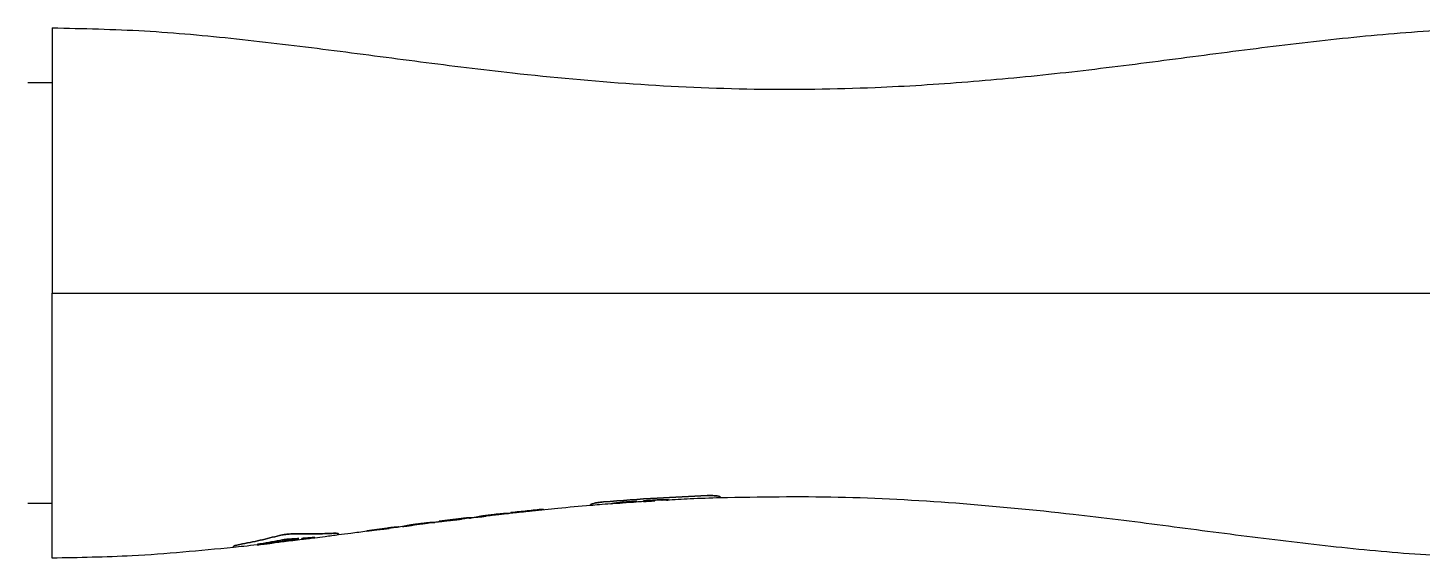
# Model space of a CAD drawing. Header units: millimetres. Extents: x 0 to 841, y 0 to 594.
# Drawn here: x 291.9 to 363.7, y 179.4 to 206.7 of the extents above; entities that cross this region are included whole.
import ezdxf

# ---------------------------------------------------------------- set-up
doc = ezdxf.new("R2010")
doc.units = ezdxf.units.MM

msp = doc.modelspace()

# ---------------------------------------------------------------- linework, layer by layer
at = {"color": 7, "linetype": 'Continuous', "lineweight": 25}
for p, q in [((293.1839, 203.8706), (291.9339, 203.8706)), ((291.9339, 182.2206), (293.1839, 182.2206)), ((317.3857, 181.7637), (317.3854, 181.7524)), ((317.902, 181.8249), (317.902, 181.8184)), ((323.987, 182.3333), (323.9868, 182.3208)), ((323.9868, 182.3208), (323.987, 182.3333)), ((311.0325, 180.9892), (311.0537, 180.9873)), ((312.8692, 181.227), (312.89, 181.225)), ((313.12, 181.2765), (313.12, 181.2689)), ((314.0942, 181.3717), (313.8797, 181.3449)), ((313.88, 181.3696), (314.1242, 181.4)), ((314.1242, 181.4), (313.88, 181.3696)), ((305.0426, 180.3209), (305.1348, 180.3378)), ((305.2703, 180.2758), (305.2434, 180.274)), ((305.309, 180.3589), (305.4027, 180.3645)), ((309.9057, 180.8425), (309.9056, 180.837)), ((302.5212, 179.9845), (302.5209, 179.9428))]:
    msp.add_line(p, q, dxfattribs=at)
at = {"color": 7, "linetype": 'Continuous', "lineweight": 25, "flags": 128}
for points in [[(309.3886, 180.7943), (309.91, 180.8628), (310.4313, 180.9314)], [(310.4313, 180.9314), (309.91, 180.8628), (309.3886, 180.7943)], [(311.0535, 180.9811), (310.7644, 180.9433), (310.5372, 180.9135)], [(311.2259, 181.0036), (311.1294, 180.991), (311.0535, 180.9811)], [(309.9051, 180.8475), (309.6469, 180.8136), (309.3888, 180.7797)], [(309.3888, 180.7757), (309.647, 180.8092), (309.9051, 180.8427)], [(309.9054, 180.8306), (309.6163, 180.7927), (309.3891, 180.7629)], [(310.3936, 180.9117), (310.1493, 180.8796), (309.9051, 180.8475)], [(309.9051, 180.8475), (310.1493, 180.8796), (310.3936, 180.9117)], [(309.9054, 180.8306), (310.2592, 180.877), (310.5372, 180.9135)]]:
    msp.add_lwpolyline(points, dxfattribs=at)
at = {"color": 7, "linetype": 'Continuous', "lineweight": 25}
for points, knots in [([(293.1839, 206.7123), (293.1839, 206.6885), (293.1839, 206.6407), (293.1839, 206.2694), (293.1839, 205.6343), (293.1839, 204.6354), (293.1839, 203.2391), (293.1839, 201.5467), (293.1839, 199.618), (293.1839, 197.4992), (293.1839, 195.2874), (293.1839, 193.7824), (293.1839, 193.0456)], [0, 0, 0, 0, 0.0841457, 0.1686643, 0.2528104, 0.3601819, 0.4675531, 0.5749394, 0.6823261, 0.789685, 0.8970436, 1, 1, 1, 1]), ([(293.1839, 206.7123), (294.7704, 206.6788), (297.9437, 206.6117), (302.6884, 206.1665), (307.4213, 205.5941), (312.1513, 204.9595), (317.3755, 204.3103), (323.1035, 203.7829), (329.3361, 203.4964), (335.085, 203.5792), (340.3369, 203.9086), (345.0951, 204.3649), (349.8419, 204.954), (354.5822, 205.5902), (359.3254, 206.1644), (364.0805, 206.6113), (367.2607, 206.6786), (368.8506, 206.7123)], [0, 0, 0, 0, 0.0626285, 0.1252753, 0.1880309, 0.2508616, 0.3136887, 0.3958663, 0.4779058, 0.5598977, 0.6227207, 0.6856247, 0.7485888, 0.8115574, 0.8744506, 0.9372346, 1, 1, 1, 1]), ([(293.1839, 179.3789), (293.1839, 179.4028), (293.1839, 179.4505), (293.1839, 179.8219), (293.1839, 180.4569), (293.1839, 181.4558), (293.1839, 182.8521), (293.1839, 184.5446), (293.1839, 186.4732), (293.1839, 188.592), (293.1839, 190.8038), (293.1839, 192.3089), (293.1839, 193.0456)], [0, 0, 0, 0, 0.0841457, 0.1686643, 0.2528104, 0.3601819, 0.4675531, 0.5749394, 0.6823261, 0.789685, 0.8970436, 1, 1, 1, 1]), ([(293.1839, 193.0456), (294.7704, 193.0456), (297.9437, 193.0456), (302.6884, 193.0456), (307.4213, 193.0456), (312.1513, 193.0456), (317.3755, 193.0456), (323.1035, 193.0456), (329.3361, 193.0456), (335.085, 193.0456), (340.3369, 193.0456), (345.0951, 193.0456), (349.8419, 193.0456), (354.5822, 193.0456), (359.3254, 193.0456), (364.0805, 193.0456), (367.2607, 193.0456), (368.8506, 193.0456)], [0, 0, 0, 0, 0.0626285, 0.1252753, 0.1880309, 0.2508616, 0.3136887, 0.3958663, 0.4779058, 0.5598977, 0.6227207, 0.6856247, 0.7485888, 0.8115574, 0.8744506, 0.9372346, 1, 1, 1, 1]), ([(321.571, 182.2761), (322.4921, 182.3462), (324.2729, 182.4819), (326.0572, 182.5611), (326.9186, 182.5994)], [0, 0, 0, 0, 0.5172277, 1, 1, 1, 1]), ([(326.9186, 182.5994), (326.0572, 182.5611), (324.2729, 182.4819), (322.4921, 182.3462), (321.571, 182.2761)], [0, 0, 0, 0, 0.4827723, 1, 1, 1, 1]), ([(324.2518, 182.3722), (324.1479, 182.3658), (323.9401, 182.3531), (323.7324, 182.3397), (323.6285, 182.333)], [0, 0, 0, 0, 0.49997995, 1, 1, 1, 1]), ([(323.6285, 182.333), (323.7324, 182.3397), (323.9401, 182.3531), (324.1479, 182.3658), (324.2518, 182.3722)], [0, 0, 0, 0, 0.5000213, 1, 1, 1, 1]), ([(324.8148, 182.3675), (324.8454, 182.3694), (324.9086, 182.3733), (324.9317, 182.379), (324.9105, 182.3855), (324.8378, 182.3906), (324.7259, 182.3924), (324.5292, 182.3881), (324.3658, 182.3787), (324.2518, 182.3722)], [0, 0, 0, 0, 0.1311953, 0.2704717, 0.4086499, 0.5344943, 0.643325, 0.7509961, 1, 1, 1, 1]), ([(324.2518, 182.3722), (324.3658, 182.3787), (324.5292, 182.3881), (324.7259, 182.3924), (324.8378, 182.3906), (324.9105, 182.3855), (324.9317, 182.379), (324.9086, 182.3733), (324.8454, 182.3694), (324.8148, 182.3675)], [0, 0, 0, 0, 0.2490047, 0.3566757, 0.4655062, 0.5913506, 0.7295286, 0.8688048, 1, 1, 1, 1]), ([(327.5879, 182.49), (327.0701, 182.4715), (326.1454, 182.4385), (325.2214, 182.3892), (324.8148, 182.3675)], [0, 0, 0, 0, 0.5599138, 1, 1, 1, 1]), ([(326.9186, 182.5994), (326.9704, 182.6009), (327.072, 182.6038), (327.2107, 182.6009), (327.3293, 182.5938), (327.4523, 182.5806), (327.5597, 182.5605), (327.5785, 182.545), (327.5874, 182.5376)], [0, 0, 0, 0, 0.1477639, 0.2898623, 0.4164173, 0.5457261, 0.7852025, 1, 1, 1, 1]), ([(327.5874, 182.5376), (327.5785, 182.545), (327.5597, 182.5605), (327.4523, 182.5806), (327.3293, 182.5938), (327.2107, 182.6009), (327.072, 182.6038), (326.9704, 182.6009), (326.9186, 182.5994)], [0, 0, 0, 0, 0.21479743, 0.45427377, 0.58356984, 0.71013738, 0.85222899, 1, 1, 1, 1]), ([(327.5874, 182.5376), (327.5875, 182.5237), (327.5877, 182.4959), (327.5878, 182.4919), (327.5879, 182.49)], [0, 0, 0, 0, 0.5000176, 1, 1, 1, 1]), ([(327.5879, 182.49), (327.5878, 182.4919), (327.5877, 182.4959), (327.5875, 182.5237), (327.5874, 182.5376)], [0, 0, 0, 0, 0.4999824, 1, 1, 1, 1]), ([(368.8506, 179.3789), (367.3061, 179.4107), (364.2166, 179.4743), (359.5966, 179.8987), (354.9881, 180.4486), (350.383, 181.0645), (345.2978, 181.7089), (339.7228, 182.2435), (333.656, 182.5854), (329.61, 182.5218), (327.5879, 182.49)], [0, 0, 0, 0, 0.111855, 0.2237344, 0.3358016, 0.4480096, 0.5602254, 0.7070193, 0.8535727, 1, 1, 1, 1]), ([(316.0552, 181.638), (316.102, 181.6432), (316.194, 181.6533), (316.3207, 181.6644), (316.4304, 181.6721), (316.5466, 181.6782), (316.6511, 181.6808), (316.6685, 181.6786), (316.6769, 181.6775)], [0, 0, 0, 0, 0.1445915, 0.2838647, 0.409511, 0.5368109, 0.7761605, 1, 1, 1, 1]), ([(316.6769, 181.6775), (316.6685, 181.6786), (316.6511, 181.6808), (316.5466, 181.6782), (316.4304, 181.6721), (316.3207, 181.6644), (316.194, 181.6533), (316.102, 181.6432), (316.0552, 181.638)], [0, 0, 0, 0, 0.22383943, 0.46318892, 0.59047485, 0.71613503, 0.85540071, 1, 1, 1, 1]), ([(316.6569, 181.6727), (316.5673, 181.6626), (316.4019, 181.6441), (316.2365, 181.6253), (316.1608, 181.6166)], [0, 0, 0, 0, 0.5421392, 1, 1, 1, 1]), ([(316.6771, 181.6749), (316.677, 181.675), (316.677, 181.6752), (316.677, 181.6767), (316.6769, 181.6775)], [0, 0, 0, 0, 0.4999524, 1, 1, 1, 1]), ([(317.3854, 181.7524), (317.2531, 181.7382), (317.017, 181.7127), (316.7809, 181.6865), (316.6771, 181.6749)], [0, 0, 0, 0, 0.5599818, 1, 1, 1, 1]), ([(316.8109, 181.7235), (317.0882, 181.7539), (317.6427, 181.8148), (318.1976, 181.8715), (318.475, 181.8999)], [0, 0, 0, 0, 0.50004215, 1, 1, 1, 1]), ([(318.475, 181.8999), (318.1976, 181.8715), (317.6427, 181.8148), (317.0882, 181.7539), (316.8109, 181.7235)], [0, 0, 0, 0, 0.4999579, 1, 1, 1, 1]), ([(316.8111, 181.7079), (316.811, 181.7102), (316.811, 181.7148), (316.811, 181.7206), (316.8109, 181.7235)], [0, 0, 0, 0, 0.4999509, 1, 1, 1, 1]), ([(316.8109, 181.7235), (316.811, 181.7206), (316.811, 181.7148), (316.811, 181.7102), (316.8111, 181.7079)], [0, 0, 0, 0, 0.5000491, 1, 1, 1, 1]), ([(318.4751, 181.8842), (318.1977, 181.8559), (317.6428, 181.7992), (317.0883, 181.7383), (316.8111, 181.7079)], [0, 0, 0, 0, 0.4999569, 1, 1, 1, 1]), ([(316.8111, 181.7079), (317.0883, 181.7383), (317.6428, 181.7992), (318.1977, 181.8559), (318.4751, 181.8842)], [0, 0, 0, 0, 0.5000431, 1, 1, 1, 1]), ([(317.3851, 181.7655), (317.4711, 181.7747), (317.6432, 181.7931), (317.8154, 181.8112), (317.9014, 181.8202)], [0, 0, 0, 0, 0.5000135, 1, 1, 1, 1]), ([(317.9014, 181.8202), (317.8154, 181.8112), (317.6432, 181.7931), (317.4711, 181.7747), (317.3851, 181.7655)], [0, 0, 0, 0, 0.4999865, 1, 1, 1, 1]), ([(317.3854, 181.7524), (317.3853, 181.753), (317.3852, 181.7541), (317.3851, 181.7617), (317.3851, 181.7655)], [0, 0, 0, 0, 0.49989869, 1, 1, 1, 1]), ([(317.3851, 181.7655), (317.3851, 181.7617), (317.3852, 181.7541), (317.3853, 181.753), (317.3854, 181.7524)], [0, 0, 0, 0, 0.5001013, 1, 1, 1, 1]), ([(317.9017, 181.8071), (317.8053, 181.797), (317.6332, 181.779), (317.4611, 181.7605), (317.3854, 181.7524)], [0, 0, 0, 0, 0.559986, 1, 1, 1, 1]), ([(317.9014, 181.8202), (317.9015, 181.8164), (317.9016, 181.8087), (317.9017, 181.8076), (317.9017, 181.8071)], [0, 0, 0, 0, 0.5000957, 1, 1, 1, 1]), ([(317.9017, 181.8071), (317.9017, 181.8076), (317.9016, 181.8087), (317.9015, 181.8164), (317.9014, 181.8202)], [0, 0, 0, 0, 0.4999043, 1, 1, 1, 1]), ([(320.9033, 182.0912), (320.3427, 182.0421), (319.3415, 181.9543), (318.3417, 181.8521), (317.9017, 181.8071)], [0, 0, 0, 0, 0.5599093, 1, 1, 1, 1]), ([(318.475, 181.8999), (318.475, 181.897), (318.4751, 181.8912), (318.4751, 181.8865), (318.4751, 181.8842)], [0, 0, 0, 0, 0.5000409, 1, 1, 1, 1]), ([(318.4751, 181.8842), (318.4751, 181.8865), (318.4751, 181.8912), (318.475, 181.897), (318.475, 181.8999)], [0, 0, 0, 0, 0.4999591, 1, 1, 1, 1]), ([(320.9028, 182.1374), (320.9118, 182.1458), (320.9309, 182.1633), (321.0409, 182.1957), (321.1646, 182.2229), (321.2826, 182.2436), (321.4197, 182.2624), (321.52, 182.2715), (321.571, 182.2761)], [0, 0, 0, 0, 0.2184913, 0.4588057, 0.5878301, 0.714285, 0.8549468, 1, 1, 1, 1]), ([(321.571, 182.2761), (321.52, 182.2715), (321.4197, 182.2624), (321.2826, 182.2436), (321.1646, 182.2229), (321.0409, 182.1957), (320.9309, 182.1633), (320.9118, 182.1458), (320.9028, 182.1374)], [0, 0, 0, 0, 0.14504623, 0.28571477, 0.41215696, 0.5411942, 0.78150865, 1, 1, 1, 1]), ([(320.9033, 182.0912), (320.9032, 182.0931), (320.903, 182.0969), (320.9028, 182.1239), (320.9028, 182.1374)], [0, 0, 0, 0, 0.499877, 1, 1, 1, 1]), ([(320.9028, 182.1374), (320.9028, 182.1239), (320.903, 182.0969), (320.9032, 182.0931), (320.9033, 182.0912)], [0, 0, 0, 0, 0.500123, 1, 1, 1, 1]), ([(321.9514, 182.1761), (321.7557, 182.1608), (321.4063, 182.1334), (321.057, 182.1041), (320.9033, 182.0912)], [0, 0, 0, 0, 0.55996501, 1, 1, 1, 1]), ([(323.3065, 182.297), (323.236, 182.2963), (323.0948, 182.295), (322.8205, 182.2814), (322.5402, 182.2588), (322.2948, 182.2307), (322.1079, 182.2056), (321.9611, 182.1811), (321.9553, 182.1781), (321.9514, 182.1761)], [0, 0, 0, 0, 0.1363161, 0.2732111, 0.4127581, 0.5564562, 0.6819541, 0.7874951, 1, 1, 1, 1]), ([(321.9514, 182.1761), (321.9553, 182.1781), (321.9611, 182.1811), (322.1079, 182.2056), (322.2948, 182.2307), (322.5402, 182.2588), (322.8205, 182.2814), (323.0948, 182.295), (323.236, 182.2963), (323.3065, 182.297)], [0, 0, 0, 0, 0.2125049, 0.3180459, 0.4435438, 0.5872419, 0.7267889, 0.8636839, 1, 1, 1, 1]), ([(322.3162, 182.2039), (322.2481, 182.1988), (322.1265, 182.1896), (322.0049, 182.1803), (321.9514, 182.1761)], [0, 0, 0, 0, 0.5599875, 1, 1, 1, 1]), ([(323.629, 182.2958), (323.3839, 182.2795), (322.9462, 182.2504), (322.5087, 182.2181), (322.3162, 182.2039)], [0, 0, 0, 0, 0.559954, 1, 1, 1, 1]), ([(322.3162, 182.2039), (322.3197, 182.2044), (322.3266, 182.2054), (322.3779, 182.2126), (322.4539, 182.2229), (322.5548, 182.2354), (322.6787, 182.2483), (322.8255, 182.2599), (322.9836, 182.268), (323.071, 182.2704), (323.1181, 182.2717)], [0, 0, 0, 0, 0.1281356, 0.2560734, 0.3803126, 0.498095, 0.6096075, 0.7208628, 0.8494788, 1, 1, 1, 1]), ([(323.1181, 182.2717), (323.071, 182.2704), (322.9836, 182.268), (322.8255, 182.2599), (322.6787, 182.2483), (322.5548, 182.2354), (322.4539, 182.2229), (322.3779, 182.2126), (322.3266, 182.2054), (322.3197, 182.2044), (322.3162, 182.2039)], [0, 0, 0, 0, 0.15051538, 0.27913671, 0.39039214, 0.50190473, 0.61968713, 0.74392646, 0.87186432, 1, 1, 1, 1]), ([(323.1181, 182.2717), (323.1495, 182.2757), (323.2123, 182.2835), (323.2751, 182.2925), (323.3065, 182.297)], [0, 0, 0, 0, 0.5000657, 1, 1, 1, 1]), ([(323.3065, 182.297), (323.2751, 182.2925), (323.2123, 182.2835), (323.1495, 182.2757), (323.1181, 182.2717)], [0, 0, 0, 0, 0.4999343, 1, 1, 1, 1]), ([(323.6285, 182.333), (323.6286, 182.3221), (323.6288, 182.3004), (323.6289, 182.2973), (323.629, 182.2958)], [0, 0, 0, 0, 0.5000643, 1, 1, 1, 1]), ([(323.629, 182.2958), (323.6289, 182.2973), (323.6288, 182.3004), (323.6286, 182.3221), (323.6285, 182.333)], [0, 0, 0, 0, 0.4999357, 1, 1, 1, 1]), ([(323.629, 182.2958), (323.6958, 182.3001), (323.815, 182.3078), (323.9342, 182.3153), (323.9867, 182.3185)], [0, 0, 0, 0, 0.5600126, 1, 1, 1, 1]), ([(323.9864, 182.3359), (324.0251, 182.3383), (324.1024, 182.3431), (324.1797, 182.3478), (324.2183, 182.3502)], [0, 0, 0, 0, 0.5000078, 1, 1, 1, 1]), ([(324.2183, 182.3502), (324.1797, 182.3478), (324.1024, 182.3431), (324.0251, 182.3383), (323.9864, 182.3359)], [0, 0, 0, 0, 0.4999922, 1, 1, 1, 1]), ([(323.9867, 182.3185), (323.9866, 182.3193), (323.9866, 182.3207), (323.9865, 182.3308), (323.9864, 182.3359)], [0, 0, 0, 0, 0.4999606, 1, 1, 1, 1]), ([(323.9864, 182.3359), (323.9865, 182.3308), (323.9866, 182.3207), (323.9866, 182.3193), (323.9867, 182.3185)], [0, 0, 0, 0, 0.5000394, 1, 1, 1, 1]), ([(324.2186, 182.3328), (324.1753, 182.3302), (324.098, 182.3255), (324.0207, 182.3206), (323.9867, 182.3185)], [0, 0, 0, 0, 0.5599919, 1, 1, 1, 1]), ([(323.9867, 182.3185), (324.03, 182.3212), (324.1073, 182.326), (324.1846, 182.3307), (324.2186, 182.3328)], [0, 0, 0, 0, 0.5600081, 1, 1, 1, 1]), ([(324.574, 182.3632), (324.579, 182.363), (324.5898, 182.3624), (324.5917, 182.3607), (324.5843, 182.3593), (324.5806, 182.3586)], [0, 0, 0, 0, 0.29985658, 0.64289522, 1, 1, 1, 1]), ([(310.4313, 180.9314), (310.4769, 180.9372), (310.5667, 180.9486), (310.6914, 180.9619), (310.8006, 180.9719), (310.9184, 180.9807), (311.0269, 180.9862), (311.0447, 180.9844), (311.0534, 180.9835)], [0, 0, 0, 0, 0.1409792, 0.2775684, 0.4025601, 0.5287234, 0.7689981, 1, 1, 1, 1]), ([(311.0534, 180.9835), (311.0447, 180.9844), (311.0269, 180.9862), (310.9184, 180.9807), (310.8006, 180.9719), (310.6914, 180.9619), (310.5667, 180.9486), (310.4769, 180.9372), (310.4313, 180.9314)], [0, 0, 0, 0, 0.2310018, 0.4712765, 0.5974256, 0.7224313, 0.859013, 1, 1, 1, 1]), ([(310.4323, 180.9427), (310.478, 180.9485), (310.5681, 180.96), (310.6524, 180.9683), (310.6938, 180.9724)], [0, 0, 0, 0, 0.5079259, 1, 1, 1, 1]), ([(310.5097, 180.9328), (310.5142, 180.933), (310.5238, 180.9334), (310.5307, 180.9333), (310.5316, 180.933), (310.5316, 180.933)], [0, 0, 0, 0, 0.4747433, 0.9995649, 1, 1, 1, 1]), ([(311.0534, 180.9835), (311.0534, 180.9828), (311.0534, 180.9814), (311.0535, 180.9812), (311.0535, 180.9811)], [0, 0, 0, 0, 0.5000709, 1, 1, 1, 1]), ([(311.0535, 180.9811), (311.0535, 180.9812), (311.0534, 180.9814), (311.0534, 180.9828), (311.0534, 180.9835)], [0, 0, 0, 0, 0.4999291, 1, 1, 1, 1]), ([(311.2258, 181.0061), (311.2345, 181.0092), (311.2524, 181.0156), (311.3608, 181.0386), (311.4783, 181.0606), (311.5873, 181.0792), (311.7116, 181.0985), (311.8015, 181.1106), (311.847, 181.1167)], [0, 0, 0, 0, 0.22996149, 0.47078545, 0.59756814, 0.72291254, 0.85973329, 1, 1, 1, 1]), ([(311.847, 181.1167), (311.8015, 181.1106), (311.7116, 181.0985), (311.5873, 181.0792), (311.4783, 181.0606), (311.3608, 181.0386), (311.2524, 181.0156), (311.2345, 181.0092), (311.2258, 181.0061)], [0, 0, 0, 0, 0.1402591, 0.2770872, 0.4024177, 0.5292144, 0.7700384, 1, 1, 1, 1]), ([(311.2259, 181.0036), (311.2259, 181.0037), (311.2259, 181.0039), (311.2258, 181.0053), (311.2258, 181.0061)], [0, 0, 0, 0, 0.4999298, 1, 1, 1, 1]), ([(311.2258, 181.0061), (311.2258, 181.0053), (311.2259, 181.0039), (311.2259, 181.0037), (311.2259, 181.0036)], [0, 0, 0, 0, 0.5000702, 1, 1, 1, 1]), ([(311.2259, 181.0036), (311.3222, 181.0162), (311.4943, 181.0387), (311.6663, 181.061), (311.742, 181.0709)], [0, 0, 0, 0, 0.5599986, 1, 1, 1, 1]), ([(311.2261, 181.0098), (311.2349, 181.0138), (311.253, 181.0221), (311.3616, 181.0471), (311.4791, 181.0705), (311.5882, 181.0898), (311.7125, 181.1097), (311.8024, 181.1219), (311.8479, 181.128)], [0, 0, 0, 0, 0.2299533, 0.4708546, 0.5976734, 0.7230281, 0.8598184, 1, 1, 1, 1]), ([(311.885, 181.1068), (311.861, 181.1036), (311.8273, 181.0991), (311.7886, 181.0931), (311.7684, 181.0896), (311.7549, 181.0867), (311.7432, 181.0835), (311.7423, 181.0821), (311.7417, 181.0811)], [0, 0, 0, 0, 0.3027809, 0.4240774, 0.5338843, 0.635184, 0.747281, 1, 1, 1, 1]), ([(311.7417, 181.0811), (311.7423, 181.0821), (311.7432, 181.0835), (311.7549, 181.0867), (311.7684, 181.0896), (311.7886, 181.0931), (311.8273, 181.0991), (311.861, 181.1036), (311.885, 181.1068)], [0, 0, 0, 0, 0.2527102, 0.3647691, 0.4661077, 0.5758981, 0.6971884, 1, 1, 1, 1]), ([(311.7417, 181.0811), (311.7418, 181.0781), (311.7419, 181.0722), (311.742, 181.0713), (311.742, 181.0709)], [0, 0, 0, 0, 0.50014178, 1, 1, 1, 1]), ([(311.742, 181.0709), (311.742, 181.0713), (311.7419, 181.0722), (311.7418, 181.0781), (311.7417, 181.0811)], [0, 0, 0, 0, 0.4998558, 1, 1, 1, 1]), ([(312.3735, 181.1526), (312.2556, 181.1374), (312.0451, 181.1102), (311.8346, 181.0829), (311.742, 181.0709)], [0, 0, 0, 0, 0.5599992, 1, 1, 1, 1]), ([(311.7423, 181.0879), (311.7423, 181.0829), (311.7422, 181.073), (311.7421, 181.0716), (311.742, 181.0709)], [0, 0, 0, 0, 0.5001847, 1, 1, 1, 1]), ([(311.847, 181.1167), (311.9171, 181.1258), (312.0574, 181.1441), (312.1977, 181.1622), (312.2679, 181.1713)], [0, 0, 0, 0, 0.500002, 1, 1, 1, 1]), ([(312.2679, 181.1713), (312.1977, 181.1622), (312.0574, 181.1441), (311.9171, 181.1258), (311.847, 181.1167)], [0, 0, 0, 0, 0.499998, 1, 1, 1, 1]), ([(312.2297, 181.1514), (312.1723, 181.144), (312.0574, 181.1291), (311.9425, 181.1142), (311.885, 181.1068)], [0, 0, 0, 0, 0.4999987, 1, 1, 1, 1]), ([(311.885, 181.1068), (311.9425, 181.1142), (312.0574, 181.1291), (312.1723, 181.144), (312.2297, 181.1514)], [0, 0, 0, 0, 0.5000013, 1, 1, 1, 1]), ([(312.3733, 181.1629), (312.3727, 181.1637), (312.3718, 181.1649), (312.3602, 181.1651), (312.3466, 181.1645), (312.3264, 181.1628), (312.2875, 181.1587), (312.2538, 181.1545), (312.2297, 181.1514)], [0, 0, 0, 0, 0.2521508, 0.3640838, 0.4650944, 0.5747721, 0.6960781, 1, 1, 1, 1]), ([(312.2297, 181.1514), (312.2538, 181.1545), (312.2875, 181.1587), (312.3264, 181.1628), (312.3466, 181.1645), (312.3602, 181.1651), (312.3718, 181.1649), (312.3727, 181.1637), (312.3733, 181.1629)], [0, 0, 0, 0, 0.3038943, 0.4252077, 0.5349028, 0.6358758, 0.7478478, 1, 1, 1, 1]), ([(312.2679, 181.1713), (312.3139, 181.1771), (312.4044, 181.1884), (312.5298, 181.2013), (312.6392, 181.2109), (312.7564, 181.2192), (312.8635, 181.224), (312.8811, 181.2221), (312.8897, 181.2212)], [0, 0, 0, 0, 0.1422414, 0.2797588, 0.4049671, 0.5315121, 0.7714547, 1, 1, 1, 1]), ([(312.8897, 181.2212), (312.8811, 181.2221), (312.8635, 181.224), (312.7564, 181.2192), (312.6392, 181.2109), (312.5298, 181.2013), (312.4044, 181.1884), (312.3139, 181.1771), (312.2679, 181.1713)], [0, 0, 0, 0, 0.2285453, 0.4684877, 0.5950186, 0.720241, 0.8577508, 1, 1, 1, 1]), ([(312.2689, 181.1826), (312.3151, 181.1884), (312.4059, 181.1997), (312.4908, 181.2078), (312.5325, 181.2118)], [0, 0, 0, 0, 0.5085083, 1, 1, 1, 1]), ([(312.3467, 181.1724), (312.3512, 181.1725), (312.3607, 181.1729), (312.3673, 181.1727), (312.3682, 181.1723), (312.3682, 181.1723)], [0, 0, 0, 0, 0.4739283, 0.999491, 1, 1, 1, 1]), ([(312.3735, 181.1526), (312.3735, 181.153), (312.3734, 181.1539), (312.3733, 181.1599), (312.3733, 181.1629)], [0, 0, 0, 0, 0.4998618, 1, 1, 1, 1]), ([(312.3733, 181.1629), (312.3733, 181.1599), (312.3734, 181.1539), (312.3735, 181.153), (312.3735, 181.1526)], [0, 0, 0, 0, 0.5001382, 1, 1, 1, 1]), ([(312.8898, 181.2188), (312.7935, 181.2065), (312.6213, 181.1845), (312.4492, 181.1623), (312.3735, 181.1526)], [0, 0, 0, 0, 0.5599973, 1, 1, 1, 1]), ([(312.3738, 181.1697), (312.3738, 181.1647), (312.3737, 181.1547), (312.3736, 181.1533), (312.3735, 181.1526)], [0, 0, 0, 0, 0.5001783, 1, 1, 1, 1]), ([(312.8898, 181.2188), (312.8898, 181.2189), (312.8898, 181.2191), (312.8897, 181.2205), (312.8897, 181.2212)], [0, 0, 0, 0, 0.4999357, 1, 1, 1, 1]), ([(313.1196, 181.248), (313.0767, 181.2425), (313.0001, 181.2328), (312.9235, 181.2231), (312.8898, 181.2188)], [0, 0, 0, 0, 0.55999822, 1, 1, 1, 1]), ([(313.1192, 181.2805), (313.3071, 181.3044), (313.683, 181.352), (314.059, 181.3986), (314.247, 181.422)], [0, 0, 0, 0, 0.5000157, 1, 1, 1, 1]), ([(314.247, 181.422), (314.059, 181.3986), (313.683, 181.352), (313.3071, 181.3044), (313.1192, 181.2805)], [0, 0, 0, 0, 0.4999843, 1, 1, 1, 1]), ([(313.1193, 181.2655), (313.1192, 181.2677), (313.1192, 181.2721), (313.1192, 181.2777), (313.1192, 181.2805)], [0, 0, 0, 0, 0.4999335, 1, 1, 1, 1]), ([(313.635, 181.3306), (313.5491, 181.3198), (313.3771, 181.2982), (313.2052, 181.2764), (313.1193, 181.2655)], [0, 0, 0, 0, 0.4999939, 1, 1, 1, 1]), ([(313.1193, 181.2596), (313.2053, 181.2707), (313.3772, 181.2928), (313.5491, 181.3147), (313.6351, 181.3257)], [0, 0, 0, 0, 0.50000849, 1, 1, 1, 1]), ([(313.1196, 181.248), (313.1196, 181.2485), (313.1195, 181.2494), (313.1194, 181.2562), (313.1193, 181.2596)], [0, 0, 0, 0, 0.49986, 1, 1, 1, 1]), ([(313.6353, 181.313), (313.5391, 181.301), (313.3671, 181.2794), (313.1952, 181.2576), (313.1196, 181.248)], [0, 0, 0, 0, 0.5599948, 1, 1, 1, 1]), ([(313.1199, 181.2597), (313.1199, 181.2595), (313.1198, 181.2482), (313.1197, 181.2481), (313.1196, 181.248)], [0, 0, 0, 0, 0.0215325, 1, 1, 1, 1]), ([(314.1235, 181.3915), (314.0421, 181.3814), (313.8792, 181.3612), (313.7164, 181.3408), (313.635, 181.3306)], [0, 0, 0, 0, 0.4999929, 1, 1, 1, 1]), ([(313.635, 181.3306), (313.7164, 181.3408), (313.8792, 181.3612), (314.0421, 181.3814), (314.1235, 181.3915)], [0, 0, 0, 0, 0.5000071, 1, 1, 1, 1]), ([(313.6351, 181.3257), (313.6351, 181.322), (313.6352, 181.3146), (313.6353, 181.3136), (313.6353, 181.313)], [0, 0, 0, 0, 0.5001407, 1, 1, 1, 1]), ([(313.6353, 181.313), (313.6353, 181.3136), (313.6352, 181.3146), (313.6351, 181.322), (313.6351, 181.3257)], [0, 0, 0, 0, 0.4998593, 1, 1, 1, 1]), ([(313.6353, 181.313), (313.7266, 181.3245), (313.8895, 181.3448), (314.0524, 181.365), (314.1241, 181.3739)], [0, 0, 0, 0, 0.5600065, 1, 1, 1, 1]), ([(314.1241, 181.3739), (314.0329, 181.3626), (313.8699, 181.3424), (313.707, 181.322), (313.6353, 181.313)], [0, 0, 0, 0, 0.5599936, 1, 1, 1, 1]), ([(313.8797, 181.3449), (313.9512, 181.3538), (314.0625, 181.3677), (314.1859, 181.3832), (314.2408, 181.3906), (314.2526, 181.3925), (314.2581, 181.3934)], [0, 0, 0, 0, 0.5354941, 0.8339195, 0.9224842, 1, 1, 1, 1]), ([(314.267, 181.4021), (314.2664, 181.4029), (314.2657, 181.4041), (314.2544, 181.4044), (314.2411, 181.4039), (314.221, 181.4024), (314.1819, 181.3985), (314.1479, 181.3944), (314.1235, 181.3915)], [0, 0, 0, 0, 0.2495849, 0.3612761, 0.4616918, 0.5717183, 0.6935702, 1, 1, 1, 1]), ([(314.1235, 181.3915), (314.1478, 181.3944), (314.1819, 181.3985), (314.221, 181.4024), (314.2411, 181.4039), (314.2544, 181.4044), (314.2657, 181.4041), (314.2664, 181.4029), (314.267, 181.4021)], [0, 0, 0, 0, 0.3064026, 0.4282619, 0.5383054, 0.6386843, 0.7504137, 1, 1, 1, 1]), ([(314.6697, 181.4407), (314.5678, 181.4283), (314.3859, 181.4062), (314.2041, 181.3837), (314.1241, 181.3739)], [0, 0, 0, 0, 0.5599913, 1, 1, 1, 1]), ([(314.1241, 181.3739), (314.146, 181.3766), (314.1847, 181.3814), (314.2334, 181.3875), (314.263, 181.3916), (314.2657, 181.3925), (314.2671, 181.393)], [0, 0, 0, 0, 0.2963186, 0.5246565, 0.7508155, 1, 1, 1, 1]), ([(314.2671, 181.393), (314.2657, 181.3925), (314.263, 181.3916), (314.2334, 181.3875), (314.1847, 181.3814), (314.146, 181.3766), (314.1241, 181.3739)], [0, 0, 0, 0, 0.2491605, 0.4753414, 0.7036479, 1, 1, 1, 1]), ([(314.247, 181.422), (314.2877, 181.4268), (314.3676, 181.4363), (314.4777, 181.4469), (314.5725, 181.4543), (314.6727, 181.4603), (314.7618, 181.4628), (314.7763, 181.4601), (314.7834, 181.4589)], [0, 0, 0, 0, 0.1441808, 0.2826402, 0.4074546, 0.5341802, 0.7737943, 1, 1, 1, 1]), ([(314.7834, 181.4589), (314.7763, 181.4601), (314.7618, 181.4628), (314.6727, 181.4603), (314.5725, 181.4543), (314.4777, 181.4469), (314.3676, 181.4363), (314.2877, 181.4268), (314.247, 181.422)], [0, 0, 0, 0, 0.2262056, 0.4658197, 0.5925293, 0.7173595, 0.8558102, 1, 1, 1, 1]), ([(314.2671, 181.393), (314.2671, 181.394), (314.2671, 181.396), (314.267, 181.4), (314.267, 181.4021)], [0, 0, 0, 0, 0.4999223, 1, 1, 1, 1]), ([(314.267, 181.4021), (314.267, 181.4), (314.2671, 181.396), (314.2671, 181.394), (314.2671, 181.393)], [0, 0, 0, 0, 0.5000777, 1, 1, 1, 1]), ([(315.0134, 181.4822), (314.9492, 181.4745), (314.8346, 181.4607), (314.7201, 181.4468), (314.6697, 181.4407)], [0, 0, 0, 0, 0.5599938, 1, 1, 1, 1]), ([(314.7834, 181.4589), (314.7802, 181.4571), (314.7736, 181.4536), (314.7049, 181.4451), (314.6697, 181.4407)], [0, 0, 0, 0, 0.4872629, 1, 1, 1, 1]), ([(314.6697, 181.4407), (314.7049, 181.4451), (314.7736, 181.4536), (314.7802, 181.4571), (314.7834, 181.4589)], [0, 0, 0, 0, 0.5127371, 1, 1, 1, 1]), ([(315.0132, 181.4847), (315.0218, 181.4878), (315.0395, 181.4941), (315.1452, 181.5157), (315.2616, 181.5365), (315.3709, 181.5541), (315.4967, 181.5723), (315.5881, 181.5834), (315.6344, 181.5891)], [0, 0, 0, 0, 0.2251438, 0.4652829, 0.5928086, 0.7185921, 0.8572409, 1, 1, 1, 1]), ([(315.6344, 181.5891), (315.5881, 181.5834), (315.4967, 181.5723), (315.3709, 181.5541), (315.2616, 181.5365), (315.1452, 181.5157), (315.0395, 181.4941), (315.0218, 181.4878), (315.0132, 181.4847)], [0, 0, 0, 0, 0.1427514, 0.2814076, 0.4071772, 0.534717, 0.7748562, 1, 1, 1, 1]), ([(315.0134, 181.4822), (315.0133, 181.4823), (315.0133, 181.4825), (315.0132, 181.484), (315.0132, 181.4847)], [0, 0, 0, 0, 0.4999447, 1, 1, 1, 1]), ([(315.0132, 181.4847), (315.0132, 181.484), (315.0133, 181.4825), (315.0133, 181.4823), (315.0134, 181.4822)], [0, 0, 0, 0, 0.5000553, 1, 1, 1, 1]), ([(315.0349, 181.4848), (315.124, 181.4954), (315.2888, 181.5151), (315.4536, 181.5345), (315.5293, 181.5434)], [0, 0, 0, 0, 0.5408506, 1, 1, 1, 1]), ([(315.5291, 181.5541), (315.5291, 181.551), (315.5292, 181.5448), (315.5293, 181.5439), (315.5293, 181.5434)], [0, 0, 0, 0, 0.500109, 1, 1, 1, 1]), ([(315.5293, 181.5434), (315.5293, 181.5439), (315.5292, 181.5448), (315.5291, 181.551), (315.5291, 181.5541)], [0, 0, 0, 0, 0.4998888, 1, 1, 1, 1]), ([(316.1608, 181.6166), (316.0429, 181.6031), (315.8324, 181.579), (315.6219, 181.5543), (315.5293, 181.5434)], [0, 0, 0, 0, 0.559986, 1, 1, 1, 1]), ([(315.5296, 181.5608), (315.5296, 181.5558), (315.5295, 181.5456), (315.5294, 181.5442), (315.5293, 181.5434)], [0, 0, 0, 0, 0.50014108, 1, 1, 1, 1]), ([(315.6344, 181.5891), (315.7045, 181.5973), (315.8448, 181.6137), (315.9851, 181.6299), (316.0552, 181.638)], [0, 0, 0, 0, 0.5000092, 1, 1, 1, 1]), ([(316.0552, 181.638), (315.9851, 181.6299), (315.8448, 181.6137), (315.7045, 181.5973), (315.6344, 181.5891)], [0, 0, 0, 0, 0.4999908, 1, 1, 1, 1]), ([(316.0171, 181.6182), (315.9596, 181.6115), (315.8446, 181.5982), (315.7295, 181.5848), (315.672, 181.5781)], [0, 0, 0, 0, 0.4999924, 1, 1, 1, 1]), ([(315.672, 181.5781), (315.7295, 181.5848), (315.8446, 181.5982), (315.9596, 181.6115), (316.0171, 181.6182)], [0, 0, 0, 0, 0.5000076, 1, 1, 1, 1]), ([(316.1608, 181.6166), (316.1608, 181.6171), (316.1607, 181.618), (316.1606, 181.6242), (316.1606, 181.6274)], [0, 0, 0, 0, 0.499896, 1, 1, 1, 1]), ([(316.1606, 181.6274), (316.1606, 181.6242), (316.1607, 181.618), (316.1608, 181.6171), (316.1608, 181.6166)], [0, 0, 0, 0, 0.500104, 1, 1, 1, 1]), ([(316.1612, 181.6341), (316.1611, 181.629), (316.161, 181.6188), (316.1609, 181.6174), (316.1608, 181.6166)], [0, 0, 0, 0, 0.50013305, 1, 1, 1, 1]), ([(302.8472, 180.0843), (303.1977, 180.1538), (303.8826, 180.2897), (304.5614, 180.4616), (304.8928, 180.5456)], [0, 0, 0, 0, 0.511717, 1, 1, 1, 1]), ([(304.8928, 180.5456), (304.5614, 180.4616), (303.8826, 180.2897), (303.1977, 180.1538), (302.8472, 180.0843)], [0, 0, 0, 0, 0.4882833, 1, 1, 1, 1]), ([(305.0409, 180.3171), (304.8563, 180.2817), (304.482, 180.2099), (304.1062, 180.1486), (303.9158, 180.1175)], [0, 0, 0, 0, 0.4930704, 1, 1, 1, 1]), ([(303.9158, 180.1175), (304.1062, 180.1486), (304.482, 180.2099), (304.8563, 180.2817), (305.0409, 180.3171)], [0, 0, 0, 0, 0.5069296, 1, 1, 1, 1]), ([(306.0457, 180.3343), (305.7382, 180.2965), (305.189, 180.229), (304.6395, 180.1646), (304.3978, 180.1363)], [0, 0, 0, 0, 0.560072, 1, 1, 1, 1]), ([(304.4975, 180.159), (304.7329, 180.1936), (305.1956, 180.2618), (305.6565, 180.3454), (305.8829, 180.3864)], [0, 0, 0, 0, 0.50868456, 1, 1, 1, 1]), ([(305.8829, 180.3864), (305.6565, 180.3454), (305.1956, 180.2618), (304.7329, 180.1936), (304.4975, 180.159)], [0, 0, 0, 0, 0.4913154, 1, 1, 1, 1]), ([(304.8928, 180.5456), (304.9422, 180.5571), (305.0447, 180.5808), (305.2173, 180.6059), (305.3915, 180.6241), (305.4968, 180.6258), (305.5477, 180.6266)], [0, 0, 0, 0, 0.2408961, 0.4993159, 0.7577924, 1, 1, 1, 1]), ([(305.5477, 180.6266), (305.4968, 180.6258), (305.3915, 180.6241), (305.2173, 180.6059), (305.0447, 180.5808), (304.9422, 180.5571), (304.8928, 180.5456)], [0, 0, 0, 0, 0.2422082, 0.5006847, 0.7591044, 1, 1, 1, 1]), ([(305.401, 180.3608), (305.3704, 180.3592), (305.3136, 180.3563), (305.2198, 180.3471), (305.1269, 180.3336), (305.0709, 180.3229), (305.0409, 180.3171)], [0, 0, 0, 0, 0.2687296, 0.5002446, 0.731873, 1, 1, 1, 1]), ([(305.0409, 180.3171), (305.0709, 180.3229), (305.1269, 180.3336), (305.2198, 180.3471), (305.3136, 180.3563), (305.3704, 180.3592), (305.401, 180.3608)], [0, 0, 0, 0, 0.268127, 0.4997554, 0.7312704, 1, 1, 1, 1]), ([(305.8829, 180.3864), (305.8026, 180.3817), (305.6419, 180.3723), (305.4813, 180.3646), (305.401, 180.3608)], [0, 0, 0, 0, 0.4998422, 1, 1, 1, 1]), ([(305.401, 180.3608), (305.4813, 180.3646), (305.6419, 180.3723), (305.8026, 180.3817), (305.8829, 180.3864)], [0, 0, 0, 0, 0.50015777, 1, 1, 1, 1]), ([(305.5477, 180.6266), (305.9053, 180.6238), (306.5878, 180.6186), (307.2699, 180.6445), (307.5946, 180.6568)], [0, 0, 0, 0, 0.5240542, 1, 1, 1, 1]), ([(307.5946, 180.6568), (307.2699, 180.6445), (306.5878, 180.6186), (305.9053, 180.6238), (305.5477, 180.6266)], [0, 0, 0, 0, 0.475946, 1, 1, 1, 1]), ([(306.0459, 180.3401), (306.0454, 180.3406), (306.0443, 180.3416), (306.0308, 180.3411), (306.0246, 180.3409)], [0, 0, 0, 0, 0.54097021, 1, 1, 1, 1]), ([(306.0451, 180.3967), (306.1254, 180.4021), (306.286, 180.4129), (306.4467, 180.4255), (306.527, 180.4318)], [0, 0, 0, 0, 0.50015407, 1, 1, 1, 1]), ([(306.527, 180.4318), (306.4467, 180.4255), (306.286, 180.4129), (306.1254, 180.4021), (306.0451, 180.3967)], [0, 0, 0, 0, 0.49984599, 1, 1, 1, 1]), ([(306.0457, 180.3343), (306.0456, 180.3369), (306.0455, 180.3421), (306.0452, 180.3785), (306.0451, 180.3967)], [0, 0, 0, 0, 0.49955945, 1, 1, 1, 1]), ([(306.0451, 180.3967), (306.0452, 180.3785), (306.0455, 180.3421), (306.0456, 180.3369), (306.0457, 180.3343)], [0, 0, 0, 0, 0.5004406, 1, 1, 1, 1]), ([(306.7075, 180.4169), (306.584, 180.4014), (306.3634, 180.3737), (306.1428, 180.3463), (306.0457, 180.3343)], [0, 0, 0, 0, 0.5600253, 1, 1, 1, 1]), ([(306.0459, 180.3401), (306.0459, 180.3384), (306.0458, 180.335), (306.0457, 180.3345), (306.0457, 180.3343)], [0, 0, 0, 0, 0.5001263, 1, 1, 1, 1]), ([(306.527, 180.4318), (306.5569, 180.434), (306.6122, 180.4382), (306.6729, 180.4405), (306.7037, 180.4386), (306.706, 180.4355), (306.7072, 180.4338)], [0, 0, 0, 0, 0.2788559, 0.516317, 0.7448118, 1, 1, 1, 1]), ([(306.7072, 180.4338), (306.706, 180.4355), (306.7037, 180.4386), (306.6729, 180.4405), (306.6122, 180.4382), (306.5569, 180.434), (306.527, 180.4318)], [0, 0, 0, 0, 0.2551879, 0.4836824, 0.721125, 1, 1, 1, 1]), ([(306.7072, 180.4338), (306.7073, 180.4289), (306.7074, 180.419), (306.7075, 180.4176), (306.7075, 180.4169)], [0, 0, 0, 0, 0.50022, 1, 1, 1, 1]), ([(306.7075, 180.4169), (306.7075, 180.4176), (306.7074, 180.419), (306.7073, 180.4289), (306.7072, 180.4338)], [0, 0, 0, 0, 0.49978, 1, 1, 1, 1]), ([(307.9231, 180.572), (307.6962, 180.5428), (307.2911, 180.4906), (306.8858, 180.4394), (306.7075, 180.4169)], [0, 0, 0, 0, 0.5600399, 1, 1, 1, 1]), ([(307.5946, 180.6568), (307.65, 180.6589), (307.7517, 180.6627), (307.8612, 180.6586), (307.9164, 180.6464), (307.9204, 180.6355), (307.9225, 180.6297)], [0, 0, 0, 0, 0.2824311, 0.5180069, 0.745956, 1, 1, 1, 1]), ([(307.9225, 180.6297), (307.9204, 180.6355), (307.9164, 180.6464), (307.8612, 180.6586), (307.7517, 180.6627), (307.65, 180.6589), (307.5946, 180.6568)], [0, 0, 0, 0, 0.2540442, 0.4819936, 0.7175695, 1, 1, 1, 1]), ([(307.9225, 180.6297), (307.9226, 180.6129), (307.9229, 180.5793), (307.923, 180.5744), (307.9231, 180.572)], [0, 0, 0, 0, 0.500411, 1, 1, 1, 1]), ([(307.9231, 180.572), (307.923, 180.5744), (307.9229, 180.5793), (307.9226, 180.6129), (307.9225, 180.6297)], [0, 0, 0, 0, 0.499589, 1, 1, 1, 1]), ([(309.3891, 180.7629), (309.1154, 180.7271), (308.6268, 180.6631), (308.1381, 180.5998), (307.9231, 180.572)], [0, 0, 0, 0, 0.560035, 1, 1, 1, 1]), ([(309.3888, 180.7797), (309.3888, 180.7819), (309.3887, 180.7862), (309.3887, 180.7916), (309.3886, 180.7943)], [0, 0, 0, 0, 0.4999206, 1, 1, 1, 1]), ([(309.3891, 180.7629), (309.3891, 180.7634), (309.389, 180.7645), (309.3889, 180.7719), (309.3888, 180.7757)], [0, 0, 0, 0, 0.4998216, 1, 1, 1, 1]), ([(309.3894, 180.7757), (309.3894, 180.775), (309.3893, 180.7634), (309.3892, 180.7631), (309.3891, 180.7629)], [0, 0, 0, 0, 0.0632814, 1, 1, 1, 1]), ([(309.9051, 180.8427), (309.9052, 180.8392), (309.9053, 180.8321), (309.9054, 180.8311), (309.9054, 180.8306)], [0, 0, 0, 0, 0.50017038, 1, 1, 1, 1]), ([(309.9054, 180.8306), (309.9054, 180.8311), (309.9053, 180.8321), (309.9052, 180.8392), (309.9051, 180.8427)], [0, 0, 0, 0, 0.49982962, 1, 1, 1, 1]), ([(310.5369, 180.9236), (310.5363, 180.9244), (310.5354, 180.9256), (310.5234, 180.9257), (310.5096, 180.925), (310.4894, 180.9232), (310.4509, 180.9191), (310.4174, 180.9148), (310.3936, 180.9117)], [0, 0, 0, 0, 0.2547131, 0.3669659, 0.4685253, 0.5778457, 0.6985663, 1, 1, 1, 1]), ([(310.3936, 180.9117), (310.4174, 180.9148), (310.4509, 180.9191), (310.4894, 180.9232), (310.5096, 180.925), (310.5234, 180.9257), (310.5354, 180.9256), (310.5363, 180.9244), (310.5369, 180.9236)], [0, 0, 0, 0, 0.3014056, 0.4221338, 0.5314719, 0.6329928, 0.7452855, 1, 1, 1, 1]), ([(310.5372, 180.9135), (310.5371, 180.9139), (310.5371, 180.9147), (310.537, 180.9207), (310.5369, 180.9236)], [0, 0, 0, 0, 0.499849, 1, 1, 1, 1]), ([(310.5369, 180.9236), (310.537, 180.9207), (310.5371, 180.9147), (310.5371, 180.9139), (310.5372, 180.9135)], [0, 0, 0, 0, 0.500151, 1, 1, 1, 1]), ([(302.5206, 179.9284), (300.7814, 179.7593), (297.6758, 179.4574), (294.5564, 179.4029), (293.1839, 179.3789)], [0, 0, 0, 0, 0.560018, 1, 1, 1, 1]), ([(302.52, 179.983), (302.5223, 179.9892), (302.5266, 180.0008), (302.5843, 180.0254), (302.6935, 180.0542), (302.7933, 180.0737), (302.8472, 180.0843)], [0, 0, 0, 0, 0.2585524, 0.4886794, 0.7238606, 1, 1, 1, 1]), ([(302.8472, 180.0843), (302.7933, 180.0737), (302.6935, 180.0542), (302.5843, 180.0254), (302.5266, 180.0008), (302.5223, 179.9892), (302.52, 179.983)], [0, 0, 0, 0, 0.2761411, 0.5113227, 0.74145, 1, 1, 1, 1]), ([(302.5206, 179.9284), (302.5205, 179.9307), (302.5203, 179.9353), (302.5201, 179.9671), (302.52, 179.983)], [0, 0, 0, 0, 0.4996086, 1, 1, 1, 1]), ([(302.52, 179.983), (302.5201, 179.9671), (302.5203, 179.9353), (302.5205, 179.9307), (302.5206, 179.9284)], [0, 0, 0, 0, 0.5003922, 1, 1, 1, 1]), ([(303.736, 180.0606), (303.5091, 180.0353), (303.1041, 179.9901), (302.6989, 179.9472), (302.5206, 179.9284)], [0, 0, 0, 0, 0.5600584, 1, 1, 1, 1]), ([(303.9158, 180.1175), (303.8862, 180.1126), (303.8313, 180.1037), (303.7708, 180.0917), (303.7393, 180.0825), (303.7369, 180.0789), (303.7357, 180.0769)], [0, 0, 0, 0, 0.2768558, 0.5128594, 0.7424576, 1, 1, 1, 1]), ([(303.7357, 180.0769), (303.7369, 180.0789), (303.7393, 180.0825), (303.7708, 180.0917), (303.8313, 180.1037), (303.8862, 180.1126), (303.9158, 180.1175)], [0, 0, 0, 0, 0.2575422, 0.4871401, 0.7231249, 1, 1, 1, 1]), ([(303.7357, 180.0769), (303.7357, 180.0722), (303.7358, 180.0626), (303.7359, 180.0612), (303.736, 180.0606)], [0, 0, 0, 0, 0.5002147, 1, 1, 1, 1]), ([(303.736, 180.0606), (303.7359, 180.0612), (303.7358, 180.0626), (303.7357, 180.0722), (303.7357, 180.0769)], [0, 0, 0, 0, 0.4997853, 1, 1, 1, 1]), ([(303.736, 180.0606), (303.8595, 180.0745), (304.0802, 180.0995), (304.3007, 180.125), (304.3978, 180.1363)], [0, 0, 0, 0, 0.5599688, 1, 1, 1, 1]), ([(304.3976, 180.1412), (304.3984, 180.1418), (304.3999, 180.143), (304.4171, 180.1467), (304.4505, 180.1522), (304.481, 180.1566), (304.4975, 180.159)], [0, 0, 0, 0, 0.26285959, 0.48597337, 0.72241051, 1, 1, 1, 1]), ([(304.4975, 180.159), (304.481, 180.1566), (304.4505, 180.1522), (304.4171, 180.1467), (304.3999, 180.143), (304.3984, 180.1418), (304.3976, 180.1412)], [0, 0, 0, 0, 0.2775598, 0.51402226, 0.73710848, 1, 1, 1, 1]), ([(304.3978, 180.1363), (304.3978, 180.1365), (304.3977, 180.1369), (304.3977, 180.1397), (304.3976, 180.1412)], [0, 0, 0, 0, 0.4998822, 1, 1, 1, 1]), ([(304.3976, 180.1412), (304.3977, 180.1397), (304.3977, 180.1369), (304.3978, 180.1365), (304.3978, 180.1363)], [0, 0, 0, 0, 0.5001162, 1, 1, 1, 1])]:
    msp.add_open_spline(points, degree=3, knots=knots, dxfattribs=at)

doc.saveas('drawing.dxf')
